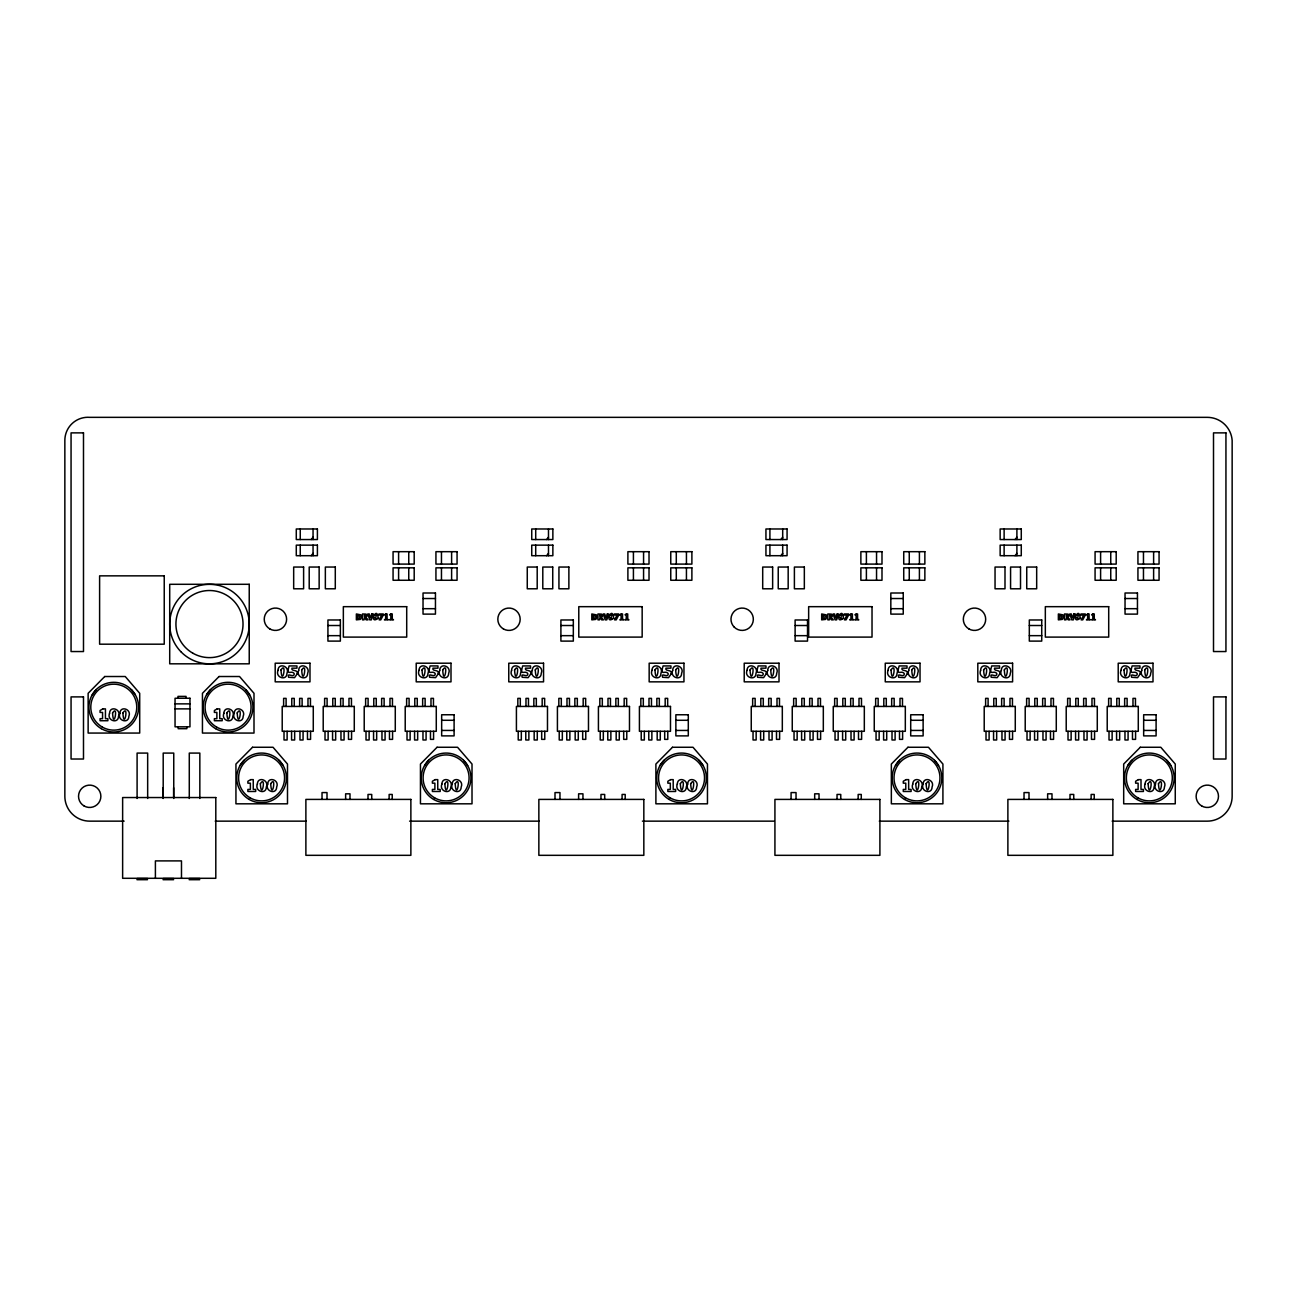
<?xml version="1.0" encoding="UTF-8"?>
<svg xmlns="http://www.w3.org/2000/svg" width="1297" height="1297" viewBox="0 0 1297 1297"><rect width="100%" height="100%" fill="white"/><g stroke="black" fill="none" stroke-linecap="round" stroke-linejoin="round"><path stroke-width="1.5" d="M92.282 694.689L96.237 689.55M206.596 694.689L210.552 689.55M240.091 765.425L244.047 760.301M424.605 765.425L428.561 760.301M660.043 765.425L664.015 760.301M895.497 765.425L899.453 760.301M1127.839 765.425L1131.795 760.301M311.199 539.552L313.047 537.201M311.199 555.7L313.047 553.349M546.637 539.552L548.485 537.201M546.637 555.7L548.485 553.349M780.859 539.552L782.691 537.201M780.859 555.7L782.691 553.349M1015.065 539.552L1016.897 537.201M1015.065 555.7L1016.897 553.349M423.033 598.533L435.452 598.533M890.828 598.533L903.247 598.533M1125.034 598.533L1137.453 598.533M423.033 608.682L435.452 608.682M890.828 608.682L903.247 608.682M1125.034 608.682L1137.453 608.682M327.93 625.511L340.365 625.511M560.904 625.511L573.323 625.511M795.11 625.511L807.528 625.511M1029.315 625.511L1041.734 625.511M327.93 635.66L340.365 635.66M560.904 635.66L573.323 635.66M795.11 635.66L807.528 635.66M1029.315 635.66L1041.734 635.66M175.046 703.866L189.962 703.866M175.046 708.875L189.962 708.875M441.661 720.289L454.096 720.289M675.867 720.289L688.302 720.289M910.705 720.289L923.124 720.289M1143.662 720.289L1156.097 720.289M441.661 730.438L454.096 730.438M675.867 730.438L688.302 730.438M910.705 730.438L923.124 730.438M1143.662 730.438L1156.097 730.438M124.123 821.147L89.704 821.147A24.854 24.854 0 0 1 64.85 796.293L64.85 440.38A23.103 23.103 0 0 1 89.704 417.342L1207.296 417.342A24.919 24.919 0 0 1 1232.15 440.38L1232.15 796.293A24.854 24.854 0 0 1 1207.296 821.147L1112.145 821.147M215.221 821.147L306.335 821.147M409.593 821.147L539.163 821.147M642.42 821.147L774.033 821.147M879.301 821.147L1008.888 821.147M137.093 878.572L147.663 878.572M163.195 878.572L173.749 878.572M189.281 878.572L199.835 878.572M136.947 879.69L147.518 879.69M163.049 879.69L173.603 879.69M189.135 879.69L199.706 879.69M1166.943 760.382L1170.883 765.538M934.602 760.382L938.542 765.538M699.148 760.382L703.087 765.538M463.71 760.382L467.633 765.538M245.7 689.631L249.64 694.787M279.195 760.382L283.135 765.538M131.386 689.631L135.326 694.787M1153.617 551.679L1153.617 564.098M1153.617 567.827L1153.617 580.262M1143.468 551.679L1143.468 564.098M1143.468 567.827L1143.468 580.262M1135.459 706.443L1135.459 698.37L1132.978 698.37L1132.978 706.443M1135.572 731.297L1135.572 739.371L1132.476 739.371L1132.476 731.297M1128.082 731.297L1128.082 739.987L1124.969 739.987L1124.969 731.297M1127.125 706.443L1127.125 698.37L1124.645 698.37L1124.645 706.443M1119.668 731.297L1119.668 739.987L1116.571 739.987L1116.571 731.297M1119.262 706.443L1119.262 698.37L1116.782 698.37L1116.782 706.443M1112.129 731.297L1112.129 739.987L1109.016 739.987L1109.016 731.297M1111.107 706.443L1111.107 698.37L1108.627 698.37L1108.627 706.443M1110.751 551.679L1110.751 564.098M1110.751 567.827L1110.751 580.262M1100.602 551.679L1100.602 564.098M1100.602 567.827L1100.602 580.262M1094.571 731.297L1094.571 739.371L1091.474 739.371L1091.474 731.297M1094.457 706.443L1094.457 698.37L1091.977 698.37L1091.977 706.443M1094.23 799.406L1094.23 794.445L1091.134 794.445L1091.134 799.406M1087.081 731.297L1087.081 739.987L1083.968 739.987L1083.968 731.297M1086.124 706.443L1086.124 698.37L1083.643 698.37L1083.643 706.443M1078.666 731.297L1078.666 739.987L1075.57 739.987L1075.57 731.297M1078.261 706.443L1078.261 698.37L1075.78 698.37L1075.78 706.443M1073.738 799.406L1073.738 794.445L1070.009 794.445L1070.009 799.406M1071.127 731.297L1071.127 739.987L1068.015 739.987L1068.015 731.297M1070.106 706.443L1070.106 698.37L1067.626 698.37L1067.626 706.443M1053.456 706.443L1053.456 698.37L1050.975 698.37L1050.975 706.443M1053.569 731.297L1053.569 739.371L1050.473 739.371L1050.473 731.297M1051.997 799.406L1051.997 793.813L1047.636 793.813L1047.636 799.406M1046.079 731.297L1046.079 739.987L1042.966 739.987L1042.966 731.297M1045.123 706.443L1045.123 698.37L1042.642 698.37L1042.642 706.443M1037.665 731.297L1037.665 739.987L1034.568 739.987L1034.568 731.297M1037.26 706.443L1037.26 698.37L1034.779 698.37L1034.779 706.443M1030.126 731.297L1030.126 739.987L1027.013 739.987L1027.013 731.297M1029.105 706.443L1029.105 698.37L1026.624 698.37L1026.624 706.443M1029.007 799.406L1029.007 792.58L1024.03 792.58L1024.03 799.406M1016.897 528.981L1016.897 539.552M1016.897 545.145L1016.897 555.7M1012.454 706.443L1012.454 698.37L1009.974 698.37L1009.974 706.443M1012.568 731.297L1012.568 739.371L1009.471 739.371L1009.471 731.297M1005.078 731.297L1005.078 739.987L1001.965 739.987L1001.965 731.297M1004.121 528.981L1004.121 539.552M1004.121 545.145L1004.121 555.7M1004.121 706.443L1004.121 698.37L1001.641 698.37L1001.641 706.443M996.663 731.297L996.663 739.987L993.567 739.987L993.567 731.297M996.258 706.443L996.258 698.37L993.778 698.37L993.778 706.443M989.108 731.297L989.108 739.987L986.012 739.987L986.012 731.297M988.103 706.443L988.103 698.37L985.623 698.37L985.623 706.443M919.411 551.679L919.411 564.098M919.411 567.827L919.411 580.262M909.262 551.679L909.262 564.098M909.262 567.827L909.262 580.262M902.485 706.443L902.485 698.37L900.005 698.37L900.005 706.443M902.615 731.297L902.615 739.371L899.502 739.371L899.502 731.297M895.108 731.297L895.108 739.987L892.012 739.987L892.012 731.297M894.168 706.443L894.168 698.37L891.671 698.37L891.671 706.443M886.71 731.297L886.71 739.987L883.597 739.987L883.597 731.297M886.289 706.443L886.289 698.37L883.808 698.37L883.808 706.443M879.155 731.297L879.155 739.987L876.059 739.987L876.059 731.297M878.15 706.443L878.15 698.37L875.653 698.37L875.653 706.443M876.545 551.679L876.545 564.098M876.545 567.827L876.545 580.262M866.396 551.679L866.396 564.098M866.396 567.827L866.396 580.262M861.613 731.297L861.613 739.371L858.501 739.371L858.501 731.297M861.484 706.443L861.484 698.37L859.003 698.37L859.003 706.443M861.273 799.406L861.273 794.445L858.16 794.445L858.16 799.406M854.107 731.297L854.107 739.987L851.01 739.987L851.01 731.297M853.167 706.443L853.167 698.37L850.67 698.37L850.67 706.443M845.709 731.297L845.709 739.987L842.596 739.987L842.596 731.297M845.287 706.443L845.287 698.37L842.807 698.37L842.807 706.443M840.764 799.406L840.764 794.445L837.035 794.445L837.035 799.406M838.154 731.297L838.154 739.987L835.041 739.987L835.041 731.297M837.149 706.443L837.149 698.37L834.652 698.37L834.652 706.443M820.612 731.297L820.612 739.371L817.499 739.371L817.499 731.297M820.482 706.443L820.482 698.37L818.002 698.37L818.002 706.443M819.023 799.406L819.023 793.813L814.678 793.813L814.678 799.406M813.106 731.297L813.106 739.987L810.009 739.987L810.009 731.297M812.165 706.443L812.165 698.37L809.668 698.37L809.668 706.443M804.707 731.297L804.707 739.987L801.595 739.987L801.595 731.297M804.286 706.443L804.286 698.37L801.805 698.37L801.805 706.443M797.152 731.297L797.152 739.987L794.04 739.987L794.04 731.297M796.147 706.443L796.147 698.37L793.651 698.37L793.651 706.443M796.034 799.406L796.034 792.58L791.073 792.58L791.073 799.406M782.691 528.981L782.691 539.552M782.691 545.145L782.691 555.7M779.481 706.443L779.481 698.37L777 698.37L777 706.443M779.61 731.297L779.61 739.371L776.498 739.371L776.498 731.297M772.104 731.297L772.104 739.987L769.008 739.987L769.008 731.297M771.164 706.443L771.164 698.37L768.667 698.37L768.667 706.443M769.915 528.981L769.915 539.552M769.915 545.145L769.915 555.7M763.706 731.297L763.706 739.987L760.593 739.987L760.593 731.297M763.285 706.443L763.285 698.37L760.804 698.37L760.804 706.443M756.151 731.297L756.151 739.987L753.038 739.987L753.038 731.297M755.146 706.443L755.146 698.37L752.649 698.37L752.649 706.443M686.437 551.679L686.437 564.098M686.437 567.827L686.437 580.262M676.288 551.679L676.288 564.098M676.288 567.827L676.288 580.262M667.663 706.443L667.663 698.37L665.183 698.37L665.183 706.443M667.777 731.297L667.777 739.371L664.68 739.371L664.68 731.297M660.286 731.297L660.286 739.987L657.174 739.987L657.174 731.297M659.33 706.443L659.33 698.37L656.849 698.37L656.849 706.443M651.872 731.297L651.872 739.987L648.776 739.987L648.776 731.297M651.467 706.443L651.467 698.37L648.986 698.37L648.986 706.443M644.333 731.297L644.333 739.987L641.221 739.987L641.221 731.297M643.571 551.679L643.571 564.098M643.571 567.827L643.571 580.262M643.312 706.443L643.312 698.37L640.831 698.37L640.831 706.443M633.422 551.679L633.422 564.098M633.422 567.827L633.422 580.262M626.662 706.443L626.662 698.37L624.181 698.37L624.181 706.443M626.775 731.297L626.775 739.371L623.679 739.371L623.679 731.297M625.203 799.406L625.203 794.445L622.09 794.445L622.09 799.406M619.285 731.297L619.285 739.987L616.172 739.987L616.172 731.297M618.329 706.443L618.329 698.37L615.848 698.37L615.848 706.443M610.871 731.297L610.871 739.987L607.774 739.987L607.774 731.297M610.465 706.443L610.465 698.37L607.985 698.37L607.985 706.443M604.694 799.406L604.694 794.445L600.965 794.445L600.965 799.406M603.332 731.297L603.332 739.987L600.219 739.987L600.219 731.297M602.311 706.443L602.311 698.37L599.83 698.37L599.83 706.443M585.774 731.297L585.774 739.371L582.677 739.371L582.677 731.297M585.66 706.443L585.66 698.37L583.18 698.37L583.18 706.443M582.953 799.406L582.953 793.813L578.608 793.813L578.608 799.406M578.284 731.297L578.284 739.987L575.171 739.987L575.171 731.297M577.327 706.443L577.327 698.37L574.847 698.37L574.847 706.443M569.869 731.297L569.869 739.987L566.773 739.987L566.773 731.297M569.464 706.443L569.464 698.37L566.984 698.37L566.984 706.443M562.331 731.297L562.331 739.987L559.218 739.987L559.218 731.297M561.309 706.443L561.309 698.37L558.829 698.37L558.829 706.443M559.964 799.406L559.964 792.58L555.003 792.58L555.003 799.406M548.485 528.981L548.485 539.552M548.485 545.145L548.485 555.7M544.659 706.443L544.659 698.37L542.178 698.37L542.178 706.443M544.772 731.297L544.772 739.371L541.676 739.371L541.676 731.297M537.282 731.297L537.282 739.987L534.169 739.987L534.169 731.297M536.326 706.443L536.326 698.37L533.845 698.37L533.845 706.443M535.71 528.981L535.71 539.552M535.71 545.145L535.71 555.7M528.868 731.297L528.868 739.987L525.771 739.987L525.771 731.297M528.463 706.443L528.463 698.37L525.982 698.37L525.982 706.443M521.329 731.297L521.329 739.987L518.216 739.987L518.216 731.297M520.308 706.443L520.308 698.37L517.827 698.37L517.827 706.443M451.615 551.679L451.615 564.098M451.615 567.827L451.615 580.262M441.466 551.679L441.466 564.098M441.466 567.827L441.466 580.262M433.457 706.443L433.457 698.37L430.977 698.37L430.977 706.443M433.571 731.297L433.571 739.371L430.474 739.371L430.474 731.297M426.081 731.297L426.081 739.987L422.968 739.987L422.968 731.297M425.124 706.443L425.124 698.37L422.644 698.37L422.644 706.443M417.666 731.297L417.666 739.987L414.57 739.987L414.57 731.297M417.261 706.443L417.261 698.37L414.781 698.37L414.781 706.443M410.128 731.297L410.128 739.987L407.015 739.987L407.015 731.297M409.106 706.443L409.106 698.37L406.626 698.37L406.626 706.443M408.75 551.679L408.75 564.098M408.75 567.827L408.75 580.262M398.601 551.679L398.601 564.098M398.601 567.827L398.601 580.262M392.569 731.297L392.569 739.371L389.473 739.371L389.473 731.297M392.456 706.443L392.456 698.37L389.975 698.37L389.975 706.443M392.229 799.406L392.229 794.445L389.132 794.445L389.132 799.406M385.079 731.297L385.079 739.987L381.966 739.987L381.966 731.297M384.123 706.443L384.123 698.37L381.642 698.37L381.642 706.443M376.665 731.297L376.665 739.987L373.568 739.987L373.568 731.297M376.26 706.443L376.26 698.37L373.779 698.37L373.779 706.443M371.736 799.406L371.736 794.445L368.008 794.445L368.008 799.406M369.126 731.297L369.126 739.987L366.013 739.987L366.013 731.297M368.105 706.443L368.105 698.37L365.624 698.37L365.624 706.443M351.455 706.443L351.455 698.37L348.974 698.37L348.974 706.443M351.568 731.297L351.568 739.371L348.471 739.371L348.471 731.297M349.995 799.406L349.995 793.813L345.634 793.813L345.634 799.406M344.078 731.297L344.078 739.987L340.965 739.987L340.965 731.297M343.121 706.443L343.121 698.37L340.641 698.37L340.641 706.443M335.664 731.297L335.664 739.987L332.567 739.987L332.567 731.297M335.258 706.443L335.258 698.37L332.778 698.37L332.778 706.443M328.125 731.297L328.125 739.987L325.012 739.987L325.012 731.297M327.103 706.443L327.103 698.37L324.623 698.37L324.623 706.443M327.006 799.406L327.006 792.58L322.029 792.58L322.029 799.406M313.047 528.981L313.047 539.552M313.047 545.145L313.047 555.7M310.453 706.443L310.453 698.37L307.973 698.37L307.973 706.443M310.567 731.297L310.567 739.371L307.47 739.371L307.47 731.297M303.076 731.297L303.076 739.987L299.964 739.987L299.964 731.297M302.12 706.443L302.12 698.37L299.639 698.37L299.639 706.443M300.255 528.981L300.255 539.552M300.255 545.145L300.255 555.7M294.662 731.297L294.662 739.987L291.566 739.987L291.566 731.297M294.257 706.443L294.257 698.37L291.776 698.37L291.776 706.443M287.123 731.297L287.123 739.987L284.011 739.987L284.011 731.297M286.102 706.443L286.102 698.37L283.621 698.37L283.621 706.443M199.835 798.466L199.835 753.087L189.281 753.087L189.281 798.466M186.865 726.823L186.865 728.687L178.175 728.687L178.175 726.823M186.055 698.256L186.055 696.392L177.981 696.392L177.981 698.256M181.483 878.296L181.483 860.9L155.397 860.9L155.397 878.296M173.749 798.466L173.749 753.087L163.195 753.087L163.195 798.466M173.603 787.733L173.603 797.736M163.049 787.733L163.049 797.736M147.663 798.466L147.663 753.087L137.093 753.087L137.093 798.466M357.875 615.07L357.842 618.766L359.058 618.685L360.063 616.367L357.875 615.07M593.329 615.07L593.296 618.766L594.512 618.685L595.518 616.367L593.329 615.07M823.19 615.07L823.157 618.766L824.357 618.685L825.378 616.367L823.19 615.07M1059.876 615.07L1059.844 618.766L1061.059 618.685L1062.065 616.367L1059.876 615.07M109.548 713.366C106.484 720.516 118.384 724.391 118.53 716.252C121.561 709.151 109.759 705.276 109.548 713.366M119.891 713.366C116.827 720.516 128.727 724.391 128.889 716.252C131.905 709.151 120.102 705.276 119.891 713.366M223.862 713.366C220.782 720.516 232.682 724.391 232.844 716.252C235.876 709.151 224.073 705.276 223.862 713.366M234.206 713.366C231.125 720.516 243.042 724.391 243.188 716.252C246.219 709.151 234.417 705.276 234.206 713.366M257.357 784.118C254.293 791.267 266.193 795.142 266.339 787.003C269.371 779.886 257.568 776.028 257.357 784.118M267.701 784.118C264.637 791.267 276.537 795.142 276.683 787.003C279.714 779.886 267.912 776.028 267.701 784.118M277.996 670.387C274.932 677.537 286.832 681.411 286.977 673.273C290.009 666.155 278.207 662.281 277.996 670.387M298.683 670.387C295.619 677.537 307.519 681.411 307.681 673.273C310.696 666.155 298.894 662.281 298.683 670.387M419.012 670.387C415.948 677.537 427.848 681.411 428.01 673.273C431.026 666.155 419.223 662.281 419.012 670.387M439.715 670.387C436.635 677.537 448.535 681.411 448.697 673.273C451.729 666.155 439.926 662.281 439.715 670.387M441.872 784.118C438.791 791.267 450.691 795.142 450.853 787.003C453.885 779.886 442.082 776.028 441.872 784.118M452.215 784.118C449.135 791.267 461.035 795.142 461.197 787.003C464.229 779.886 452.426 776.028 452.215 784.118M511.585 670.387C508.505 677.537 520.405 681.411 520.567 673.273C523.599 666.155 511.796 662.281 511.585 670.387M532.273 670.387C529.208 677.537 541.108 681.411 541.254 673.273C544.286 666.155 532.483 662.281 532.273 670.387M651.986 670.387C648.905 677.537 660.805 681.411 660.967 673.273C663.999 666.155 652.196 662.281 651.986 670.387M672.673 670.387C669.609 677.537 681.509 681.411 681.655 673.273C684.686 666.155 672.884 662.281 672.673 670.387M677.31 784.118C674.245 791.267 686.145 795.142 686.308 787.003C689.323 779.886 677.52 776.028 677.31 784.118M687.653 784.118C684.589 791.267 696.489 795.142 696.651 787.003C699.683 779.886 687.864 776.028 687.653 784.118M747.023 670.387C743.959 677.537 755.859 681.411 756.021 673.273C759.053 666.155 747.234 662.281 747.023 670.387M767.727 670.387C764.646 677.537 776.546 681.411 776.708 673.273C779.74 666.155 767.937 662.281 767.727 670.387M888.056 670.387C884.976 677.537 896.876 681.411 897.038 673.273C900.069 666.155 888.267 662.281 888.056 670.387M908.743 670.387C905.679 677.537 917.579 681.411 917.725 673.273C920.757 666.155 908.954 662.281 908.743 670.387M912.764 784.118C909.7 791.267 921.6 795.142 921.745 787.003C924.777 779.886 912.975 776.028 912.764 784.118M923.107 784.118C920.043 791.267 931.943 795.142 932.089 787.003C935.121 779.886 923.318 776.028 923.107 784.118M980.613 670.387C977.549 677.537 989.449 681.411 989.611 673.273C992.627 666.155 980.824 662.281 980.613 670.387M1001.316 670.387C998.236 677.537 1010.136 681.411 1010.298 673.273C1013.33 666.155 1001.527 662.281 1001.316 670.387M1121.013 670.387C1117.949 677.537 1129.849 681.411 1129.995 673.273C1133.027 666.155 1121.224 662.281 1121.013 670.387M1141.717 670.387C1138.636 677.537 1150.536 681.411 1150.698 673.273C1153.73 666.155 1141.927 662.281 1141.717 670.387M1145.105 784.118C1142.041 791.267 1153.941 795.142 1154.087 787.003C1157.119 779.886 1145.316 776.028 1145.105 784.118M1155.449 784.118C1152.384 791.267 1164.284 795.142 1164.447 787.003C1167.462 779.886 1155.659 776.028 1155.449 784.118M112.563 712.961C113.617 730.957 118.757 703.428 112.563 712.961M122.907 712.961C123.961 730.957 129.1 703.428 122.907 712.961M226.862 712.961C227.915 730.957 233.071 703.428 226.862 712.961M237.205 712.961C238.275 730.957 243.414 703.428 237.205 712.961M260.357 783.712C261.427 801.708 266.566 774.179 260.357 783.712M270.7 783.712C271.77 801.708 276.91 774.179 270.7 783.712M280.995 669.965C282.065 687.977 287.204 660.449 280.995 669.965M301.698 669.965C302.752 687.977 307.892 660.449 301.698 669.965M422.028 669.965C423.081 687.977 428.221 660.449 422.028 669.965M442.715 669.965C443.769 687.977 448.924 660.449 442.715 669.965M444.871 783.712C445.925 801.708 451.08 774.179 444.871 783.712M455.215 783.712C456.268 801.708 461.424 774.179 455.215 783.712M514.585 669.965C515.639 687.977 520.794 660.449 514.585 669.965M535.272 669.965C536.342 687.977 541.481 660.449 535.272 669.965M654.985 669.965C656.039 687.977 661.194 660.449 654.985 669.965M675.672 669.965C676.742 687.977 681.882 660.449 675.672 669.965M680.325 783.712C681.379 801.708 686.518 774.179 680.325 783.712M690.669 783.712C691.723 801.708 696.862 774.179 690.669 783.712M750.039 669.965C751.093 687.977 756.248 660.449 750.039 669.965M770.726 669.965C771.796 687.977 776.935 660.449 770.726 669.965M891.055 669.965C892.125 687.977 897.265 660.449 891.055 669.965M911.742 669.965C912.812 687.977 917.952 660.449 911.742 669.965M915.763 783.712C916.833 801.708 921.972 774.179 915.763 783.712M926.123 783.712C927.177 801.708 932.316 774.179 926.123 783.712M983.629 669.965C984.682 687.977 989.822 660.449 983.629 669.965M1004.316 669.965C1005.37 687.977 1010.525 660.449 1004.316 669.965M1124.029 669.965C1125.083 687.977 1130.222 660.449 1124.029 669.965M1144.716 669.965C1145.77 687.977 1150.925 660.449 1144.716 669.965M1148.121 783.712C1149.174 801.708 1154.314 774.179 1148.121 783.712M1158.464 783.712C1159.518 801.708 1164.657 774.179 1158.464 783.712M361.636 616.918L360.371 619.399L356.367 619.869L356.367 613.967L360.906 614.859A2.756 2.756 0 0 1 361.555 616.124L361.636 616.918M597.09 616.918L595.826 619.399L591.821 619.869L591.821 613.967L596.361 614.859A2.756 2.756 0 0 1 597.009 616.124L597.09 616.918M826.951 616.918L825.67 619.399L821.682 619.869L821.682 613.967L826.221 614.859A2.756 2.756 0 0 1 826.87 616.124L826.951 616.918M1063.637 616.918L1062.373 619.399L1058.368 619.869L1058.368 613.967L1062.908 614.859A2.756 2.756 0 0 1 1063.556 616.124L1063.637 616.918M297.272 673.743L294.549 677.683L288.615 677.277C286.686 671.716 293.933 678.59 294.289 673.84C291.825 669.252 285.632 677.229 289.118 665.928L296.948 665.928L296.948 668.166L291.922 668.166C290.868 671.781 298.164 669.025 297.272 673.743M438.289 673.743L435.565 677.683L429.631 677.277C427.702 671.716 434.965 678.59 435.306 673.84C432.841 669.252 426.648 677.229 430.15 665.928L437.964 665.928L437.964 668.166L432.939 668.166C431.885 671.781 439.197 669.025 438.289 673.743M530.862 673.743L528.138 677.683L522.205 677.277C520.275 671.716 527.522 678.59 527.879 673.84C525.398 669.252 519.205 677.229 522.707 665.928L530.538 665.928L530.538 668.166L525.512 668.166C524.442 671.781 531.754 669.025 530.862 673.743M671.262 673.743L668.539 677.683L662.605 677.277C660.676 671.716 667.923 678.59 668.279 673.84C665.799 669.252 659.606 677.229 663.107 665.928L670.938 665.928L670.938 668.166L665.912 668.166C664.842 671.781 672.154 669.025 671.262 673.743M766.3 673.743L763.576 677.683L757.643 677.277C755.729 671.716 762.976 678.59 763.317 673.84C760.853 669.252 754.659 677.229 758.161 665.928L765.976 665.928L765.976 668.166L760.966 668.166C759.896 671.781 767.208 669.025 766.3 673.743M907.333 673.743L904.609 677.683L898.675 677.277C896.746 671.716 903.993 678.59 904.349 673.84C901.869 669.252 895.676 677.229 899.178 665.928L907.008 665.928L907.008 668.166L901.982 668.166C900.912 671.781 908.224 669.025 907.333 673.743M999.89 673.743L997.166 677.683L991.232 677.277C989.303 671.716 996.566 678.59 996.907 673.84C994.442 669.252 988.249 677.229 991.751 665.928L999.565 665.928L999.565 668.166L994.54 668.166C993.486 671.781 1000.798 669.025 999.89 673.743M1140.29 673.743L1137.566 677.683L1131.633 677.277C1129.703 671.716 1136.966 678.59 1137.307 673.84C1134.843 669.252 1128.649 677.229 1132.151 665.928L1139.966 665.928L1139.966 668.166L1134.94 668.166C1133.886 671.781 1141.198 669.025 1140.29 673.743M378.205 618.231C368.332 625.559 376.941 604.386 378.205 618.231M613.659 618.231C603.786 625.559 612.379 604.386 613.659 618.231M843.52 618.231C833.647 625.559 842.239 604.386 843.52 618.231M1080.206 618.231C1070.333 625.559 1078.926 604.386 1080.206 618.231M375.011 617.826L376.665 618.62L375.011 617.826M610.465 617.826L612.119 618.62L610.465 617.826M840.326 617.826L841.98 618.62L840.326 617.826M1077.013 617.826L1078.666 618.62L1077.013 617.826M367.116 615.589L365.997 617.356L367.975 619.869L366.176 619.869L364.522 617.712L364.003 619.869L362.512 619.869L362.512 613.967L366.111 614.113L367.116 615.589M602.57 615.589L601.451 617.356L603.429 619.869L601.63 619.869L599.976 617.712L599.441 619.869L597.966 619.869L597.966 613.967L601.549 614.113L602.57 615.589M832.431 615.589L831.296 617.356L833.29 619.869L831.474 619.869L829.837 617.712L829.302 619.869L827.826 619.869L827.826 613.967L831.409 614.113L832.431 615.589M1069.117 615.589L1067.998 617.356L1069.976 619.869L1068.177 619.869L1066.523 617.712L1065.988 619.869L1064.513 619.869L1064.513 613.967L1068.096 614.113L1069.117 615.589M376.633 615.491C375.271 617.988 374.817 613.141 376.633 615.491M612.071 615.491C610.79 617.972 610.271 613.141 612.071 615.491M841.931 615.491C840.586 617.988 840.116 613.141 841.931 615.491M1078.634 615.491C1077.272 617.988 1076.818 613.141 1078.634 615.491M365.592 615.767C363.938 618.669 363.809 613.141 365.592 615.767M601.046 615.767C599.23 618.701 599.327 613.124 601.046 615.767M830.907 615.767C829.253 618.669 829.107 613.141 830.907 615.767M1067.593 615.767C1065.939 618.669 1065.81 613.141 1067.593 615.767M102.852 708.892L100.064 710.497L100.064 712.426L102.56 712.426L102.56 718.668L100.064 718.668L100.064 720.727L107.878 720.727L107.878 718.668L105.446 718.668L105.446 708.892L102.852 708.892M217.166 708.892L214.378 710.497L214.378 712.426L216.875 712.426L216.875 718.668L214.378 718.668L214.378 720.727L222.192 720.727L222.192 718.668L219.744 718.668L219.744 708.892L217.166 708.892M250.661 779.627L247.873 781.248L247.873 783.177L250.37 783.177L250.37 789.419L247.873 789.419L247.873 791.478L255.687 791.478L255.687 789.419L253.255 789.419L253.255 779.627L250.661 779.627M385.809 613.951L384.415 614.762L385.663 615.718L385.663 618.847L384.415 619.869L388.306 619.869L387.09 618.847L387.09 613.951L385.809 613.951M390.981 613.951L389.586 614.762L390.835 615.718L390.835 618.847L389.586 619.869L393.494 619.869L392.261 618.847L392.261 613.951L390.981 613.951M435.176 779.627L432.387 781.248L432.387 783.177L434.884 783.177L434.884 789.419L432.387 789.419L432.387 791.478L440.186 791.478L440.186 789.419L437.754 789.419L437.754 779.627L435.176 779.627M621.247 613.951L619.853 614.762L621.101 615.718L621.101 618.847L619.853 619.869L623.76 619.869L622.544 618.847L622.544 613.951L621.247 613.951M626.419 613.951L625.024 614.762L626.273 615.718L626.273 618.847L625.024 619.869L628.932 619.869L627.716 618.847L627.716 613.951L626.419 613.951M670.614 779.627L667.842 781.248L667.842 783.177L670.322 783.177L670.322 789.419L667.842 789.419L667.842 791.478L675.64 791.478L675.64 789.419L673.208 789.419L673.208 779.627L670.614 779.627M851.108 613.951L849.713 614.762L850.962 615.718L850.962 618.847L849.713 619.869L853.621 619.869L852.405 618.847L852.405 613.951L851.108 613.951M856.279 613.951L854.885 614.762L856.133 615.718L856.133 618.847L854.885 619.869L858.792 619.869L857.576 618.847L857.576 613.951L856.279 613.951M906.068 779.627L903.279 781.248L903.279 783.177L905.776 783.177L905.776 789.419L903.279 789.419L903.279 791.478L911.094 791.478L911.094 789.419L908.662 789.419L908.662 779.627L906.068 779.627M1087.794 613.951L1086.416 614.762L1087.648 615.718L1087.648 618.847L1086.416 619.869L1090.307 619.869L1089.091 618.847L1089.091 613.951L1087.794 613.951M1092.982 613.951L1091.588 614.762L1092.836 615.718L1092.836 618.847L1091.588 619.869L1095.479 619.869L1094.263 618.847L1094.263 613.951L1092.982 613.951M1138.409 779.627L1135.621 781.248L1135.621 783.177L1138.118 783.177L1138.118 789.419L1135.621 789.419L1135.621 791.478L1143.435 791.478L1143.435 789.419L1141.003 789.419L1141.003 779.627L1138.409 779.627M371.85 613.967L370.569 617.972L369.288 613.967L367.748 613.967L369.775 619.869L371.315 619.869L373.358 613.967L371.85 613.967M607.304 613.967L606.023 617.972L604.726 613.967L603.186 613.967L605.229 619.869L606.769 619.869L608.796 613.967L607.304 613.967M837.165 613.967L835.884 617.972L834.587 613.967L833.047 613.967L835.09 619.869L836.63 619.869L838.656 613.967L837.165 613.967M1073.851 613.967L1072.57 617.972L1071.29 613.967L1069.749 613.967L1071.776 619.869L1073.316 619.869L1075.359 613.967L1073.851 613.967M383.264 615.135L380.751 619.869L379.113 619.869L381.74 615.086L378.935 615.086L378.935 613.967L383.264 613.967L383.264 615.135M618.718 615.135L616.205 619.869L614.551 619.869L617.194 615.086L614.373 615.086L614.373 613.967L618.718 613.967L618.718 615.135M848.578 615.135L846.066 619.869L844.412 619.869L847.054 615.086L844.234 615.086L844.234 613.967L848.578 613.967L848.578 615.135M1085.265 615.135L1082.752 619.869L1081.098 619.869L1083.741 615.086L1080.92 615.086L1080.92 613.967L1085.265 613.967L1085.265 615.135M104.733 676.515L88.131 693.311L88.131 733.064L139.703 733.064L139.703 693.311L125.242 676.515L104.733 676.515M219.047 676.515L202.445 693.311L202.445 733.064L254.001 733.064L254.001 693.311L239.54 676.515L219.047 676.515M252.542 747.267L235.941 764.046L235.941 803.816L287.496 803.816L287.496 764.046L273.035 747.267L252.542 747.267M437.057 747.267L420.455 764.046L420.455 803.816L472.011 803.816L472.011 764.046L457.549 747.267L437.057 747.267M672.495 747.267L655.893 764.046L655.893 803.816L707.465 803.816L707.465 764.046L693.003 747.267L672.495 747.267M907.949 747.267L891.347 764.046L891.347 803.816L942.919 803.816L942.919 764.046L928.457 747.267L907.949 747.267M1140.29 747.267L1123.688 764.046L1123.688 803.816L1175.26 803.816L1175.26 764.046L1160.799 747.267L1140.29 747.267M83.494 432.874L71.059 432.874L71.059 651.548L83.494 651.548L83.494 432.874M1225.941 432.874L1213.506 432.874L1213.506 651.548L1225.941 651.548L1225.941 432.874M317.408 528.981L296.283 528.981L296.283 539.552L317.408 539.552L317.408 528.981M552.862 528.981L531.738 528.981L531.738 539.552L552.862 539.552L552.862 528.981M787.068 528.981L765.943 528.981L765.943 539.552L787.068 539.552L787.068 528.981M1021.274 528.981L1000.149 528.981L1000.149 539.552L1021.274 539.552L1021.274 528.981M317.408 545.145L296.283 545.145L296.283 555.7L317.408 555.7L317.408 545.145M552.862 545.145L531.738 545.145L531.738 555.7L552.862 555.7L552.862 545.145M787.068 545.145L765.943 545.145L765.943 555.7L787.068 555.7L787.068 545.145M1021.274 545.145L1000.149 545.145L1000.149 555.7L1021.274 555.7L1021.274 545.145M414.197 551.679L393.072 551.679L393.072 564.098L414.197 564.098L414.197 551.679M457.063 551.679L435.938 551.679L435.938 564.098L457.063 564.098L457.063 551.679M649.019 551.679L627.894 551.679L627.894 564.098L649.019 564.098L649.019 551.679M691.885 551.679L670.76 551.679L670.76 564.098L691.885 564.098L691.885 551.679M881.992 551.679L860.868 551.679L860.868 564.098L881.992 564.098L881.992 551.679M924.858 551.679L903.733 551.679L903.733 564.098L924.858 564.098L924.858 551.679M1116.198 551.679L1095.073 551.679L1095.073 564.098L1116.198 564.098L1116.198 551.679M1159.064 551.679L1137.939 551.679L1137.939 564.098L1159.064 564.098L1159.064 551.679M303.611 567.048L293.673 567.048L293.673 588.789L303.611 588.789L303.611 567.048M319.143 567.048L309.205 567.048L309.205 588.789L319.143 588.789L319.143 567.048M335.291 567.048L325.352 567.048L325.352 588.789L335.291 588.789L335.291 567.048M537.201 567.048L527.263 567.048L527.263 588.789L537.201 588.789L537.201 567.048M552.733 567.048L542.795 567.048L542.795 588.789L552.733 588.789L552.733 567.048M568.88 567.048L558.942 567.048L558.942 588.789L568.88 588.789L568.88 567.048M772.639 567.048L762.701 567.048L762.701 588.789L772.639 588.789L772.639 567.048M788.171 567.048L778.232 567.048L778.232 588.789L788.171 588.789L788.171 567.048M804.335 567.048L794.396 567.048L794.396 588.789L804.335 588.789L804.335 567.048M1004.997 567.048L995.042 567.048L995.042 588.789L1004.997 588.789L1004.997 567.048M1020.512 567.048L1010.574 567.048L1010.574 588.789L1020.512 588.789L1020.512 567.048M1036.676 567.048L1026.738 567.048L1026.738 588.789L1036.676 588.789L1036.676 567.048M414.197 567.827L393.072 567.827L393.072 580.262L414.197 580.262L414.197 567.827M457.063 567.827L435.938 567.827L435.938 580.262L457.063 580.262L457.063 567.827M649.019 567.827L627.894 567.827L627.894 580.262L649.019 580.262L649.019 567.827M691.885 567.827L670.76 567.827L670.76 580.262L691.885 580.262L691.885 567.827M881.992 567.827L860.868 567.827L860.868 580.262L881.992 580.262L881.992 567.827M924.858 567.827L903.733 567.827L903.733 580.262L924.858 580.262L924.858 567.827M1116.198 567.827L1095.073 567.827L1095.073 580.262L1116.198 580.262L1116.198 567.827M1159.064 567.827L1137.939 567.827L1137.939 580.262L1159.064 580.262L1159.064 567.827M164.233 575.852L99.61 575.852L99.61 644.187L164.233 644.187L164.233 575.852M249.235 584.298L169.712 584.298L169.712 663.821L249.235 663.821L249.235 584.298M435.452 593.005L423.033 593.005L423.033 614.113L435.452 614.113L435.452 593.005M903.247 593.005L890.828 593.005L890.828 614.113L903.247 614.113L903.247 593.005M1137.453 593.005L1125.034 593.005L1125.034 614.113L1137.453 614.113L1137.453 593.005M406.707 606.672L343.348 606.672L343.348 637.103L406.707 637.103L406.707 606.672M642.161 606.672L578.786 606.672L578.786 637.103L642.161 637.103L642.161 606.672M872.022 606.672L808.647 606.672L808.647 637.103L872.022 637.103L872.022 606.672M1108.708 606.672L1045.333 606.672L1045.333 637.103L1108.708 637.103L1108.708 606.672M340.365 619.982L327.93 619.982L327.93 641.107L340.365 641.107L340.365 619.982M573.323 619.982L560.904 619.982L560.904 641.107L573.323 641.107L573.323 619.982M807.528 619.982L795.11 619.982L795.11 641.107L807.528 641.107L807.528 619.982M1041.734 619.982L1029.315 619.982L1029.315 641.107L1041.734 641.107L1041.734 619.982M309.983 663.205L275.191 663.205L275.191 681.849L309.983 681.849L309.983 663.205M450.999 663.205L416.207 663.205L416.207 681.849L450.999 681.849L450.999 663.205M543.556 663.205L508.764 663.205L508.764 681.849L543.556 681.849L543.556 663.205M683.957 663.205L649.165 663.205L649.165 681.849L683.957 681.849L683.957 663.205M779.011 663.205L744.219 663.205L744.219 681.849L779.011 681.849L779.011 663.205M920.027 663.205L885.251 663.205L885.251 681.849L920.027 681.849L920.027 663.205M1012.6 663.205L977.808 663.205L977.808 681.849L1012.6 681.849L1012.6 663.205M1153.001 663.205L1118.209 663.205L1118.209 681.849L1153.001 681.849L1153.001 663.205M83.494 696.894L71.059 696.894L71.059 759.021L83.494 759.021L83.494 696.894M1225.941 696.894L1213.506 696.894L1213.506 759.021L1225.941 759.021L1225.941 696.894M189.962 698.256L175.046 698.256L175.046 726.823L189.962 726.823L189.962 698.256M313.274 706.443L282.211 706.443L282.211 731.297L313.274 731.297L313.274 706.443M354.276 706.443L323.212 706.443L323.212 731.297L354.276 731.297L354.276 706.443M395.277 706.443L364.214 706.443L364.214 731.297L395.277 731.297L395.277 706.443M436.278 706.443L405.215 706.443L405.215 731.297L436.278 731.297L436.278 706.443M547.48 706.443L516.417 706.443L516.417 731.297L547.48 731.297L547.48 706.443M588.481 706.443L557.418 706.443L557.418 731.297L588.481 731.297L588.481 706.443M629.483 706.443L598.42 706.443L598.42 731.297L629.483 731.297L629.483 706.443M670.484 706.443L639.421 706.443L639.421 731.297L670.484 731.297L670.484 706.443M782.318 706.443L751.255 706.443L751.255 731.297L782.318 731.297L782.318 706.443M823.319 706.443L792.256 706.443L792.256 731.297L823.319 731.297L823.319 706.443M864.321 706.443L833.258 706.443L833.258 731.297L864.321 731.297L864.321 706.443M905.322 706.443L874.259 706.443L874.259 731.297L905.322 731.297L905.322 706.443M1015.275 706.443L984.212 706.443L984.212 731.297L1015.275 731.297L1015.275 706.443M1056.277 706.443L1025.214 706.443L1025.214 731.297L1056.277 731.297L1056.277 706.443M1097.278 706.443L1066.215 706.443L1066.215 731.297L1097.278 731.297L1097.278 706.443M1138.28 706.443L1107.216 706.443L1107.216 731.297L1138.28 731.297L1138.28 706.443M454.096 714.76L441.661 714.76L441.661 735.885L454.096 735.885L454.096 714.76M688.302 714.76L675.867 714.76L675.867 735.885L688.302 735.885L688.302 714.76M923.124 714.76L910.705 714.76L910.705 735.885L923.124 735.885L923.124 714.76M1156.097 714.76L1143.662 714.76L1143.662 735.885L1156.097 735.885L1156.097 714.76M215.805 797.542L122.631 797.542L122.631 878.296L215.805 878.296L215.805 797.542M410.873 799.406L305.881 799.406L305.881 855.323L410.873 855.323L410.873 799.406M643.831 799.406L538.855 799.406L538.855 855.323L643.831 855.323L643.831 799.406M879.901 799.406L774.925 799.406L774.925 855.323L879.901 855.323L879.901 799.406M1112.875 799.406L1007.882 799.406L1007.882 855.323L1112.875 855.323L1112.875 799.406M249.105 799.406A24.854 24.854 0 0 0 286.426 777.973A24.854 24.854 0 0 0 249.202 756.362A24.854 24.854 0 0 0 249.105 799.406M250.094 797.817A22.989 22.989 0 0 0 284.562 777.908A22.989 22.989 0 0 0 250.094 757.999A22.989 22.989 0 0 0 250.094 797.817M181.353 652.18A39.753 39.753 0 0 0 247.873 634.346A39.753 39.753 0 0 0 199.187 585.66A39.753 39.753 0 0 0 181.353 652.18M192.702 653.121A33.544 33.544 0 0 0 243.025 624.068A33.544 33.544 0 0 0 192.702 595.015A33.544 33.544 0 0 0 192.702 653.121M215.61 728.655A24.854 24.854 0 0 0 252.931 707.222A24.854 24.854 0 0 0 215.707 685.61A24.854 24.854 0 0 0 215.61 728.655M216.583 727.066A22.989 22.989 0 0 0 251.067 707.157A22.989 22.989 0 0 0 216.583 687.248A22.989 22.989 0 0 0 216.583 727.066M101.296 728.655A24.854 24.854 0 0 0 138.617 707.222A24.854 24.854 0 0 0 101.409 685.61A24.854 24.854 0 0 0 101.296 728.655M102.285 727.066A22.989 22.989 0 0 0 136.752 707.157A22.989 22.989 0 0 0 102.285 687.248A22.989 22.989 0 0 0 102.285 727.066M433.603 799.406A24.854 24.854 0 0 0 470.941 777.973A24.854 24.854 0 0 0 433.717 756.362A24.854 24.854 0 0 0 433.603 799.406M434.592 797.817A22.989 22.989 0 0 0 469.076 777.908A22.989 22.989 0 0 0 434.592 757.999A22.989 22.989 0 0 0 434.592 797.817M669.057 799.406A24.854 24.854 0 0 0 706.395 777.973A24.854 24.854 0 0 0 669.171 756.362A24.854 24.854 0 0 0 669.057 799.406M670.046 797.817A22.989 22.989 0 0 0 704.53 777.908A22.989 22.989 0 0 0 670.046 757.999A22.989 22.989 0 0 0 670.046 797.817M904.512 799.406A24.854 24.854 0 0 0 941.833 777.973A24.854 24.854 0 0 0 904.609 756.362A24.854 24.854 0 0 0 904.512 799.406M905.501 797.817A22.989 22.989 0 0 0 939.968 777.908A22.989 22.989 0 0 0 905.501 757.999A22.989 22.989 0 0 0 905.501 797.817M1136.853 799.406A24.854 24.854 0 0 0 1174.174 777.973A24.854 24.854 0 0 0 1136.966 756.362A24.854 24.854 0 0 0 1136.853 799.406M1137.842 797.817A22.989 22.989 0 0 0 1172.31 777.908A22.989 22.989 0 0 0 1137.842 757.999A22.989 22.989 0 0 0 1137.842 797.817M84.11 805.972A11.187 11.187 0 0 0 100.874 796.293A11.187 11.187 0 0 0 84.11 786.614A11.187 11.187 0 0 0 84.11 805.972M968.908 628.932A11.187 11.187 0 0 0 985.688 619.236A11.187 11.187 0 0 0 968.908 609.558A11.187 11.187 0 0 0 968.908 628.932M269.825 628.932A11.187 11.187 0 0 0 286.605 619.236A11.187 11.187 0 0 0 269.825 609.558A11.187 11.187 0 0 0 269.825 628.932M503.414 628.932A11.187 11.187 0 0 0 520.178 619.236A11.187 11.187 0 0 0 503.414 609.558A11.187 11.187 0 0 0 503.414 628.932M734.248 627.148A11.187 11.187 0 0 0 752.957 622.138A11.187 11.187 0 0 0 739.258 608.439A11.187 11.187 0 0 0 734.248 627.148M1201.703 805.972A11.187 11.187 0 0 0 1218.483 796.293A11.187 11.187 0 0 0 1201.703 786.614A11.187 11.187 0 0 0 1201.703 805.972"/></g></svg>
